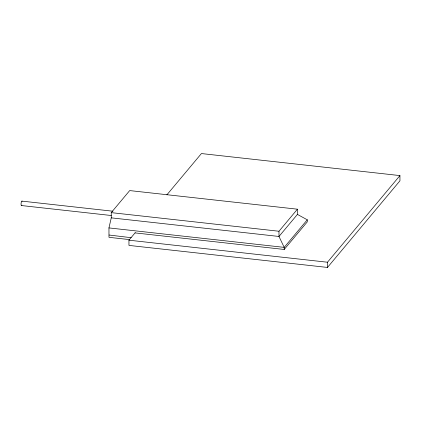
<?xml version="1.0" encoding="UTF-8"?>
<svg xmlns="http://www.w3.org/2000/svg" width="421" height="421" viewBox="0 0 421 421"><rect width="100%" height="100%" fill="white"/><g stroke="black" fill="none" stroke-linecap="round" stroke-linejoin="round"><path stroke-width="0.63" d="M129.647 239.617L108.981 237.323L108.96 227.919L111.255 217.852L111.244 212.631L129.694 190.581L297.421 209.195L297.431 214.415L278.986 236.47L111.255 217.852M109.139 235.034L131.141 237.691M166.869 194.86L201.417 153.554L399.939 175.589L399.95 180.809L327.485 267.446L128.958 245.411L128.952 240.191L135.273 232.634M135.046 232.902L284.207 249.458L284.201 247.369L278.986 236.47L278.976 231.245L297.421 209.195M297.431 214.415L307.262 219.804L284.201 247.369L108.96 227.919M284.207 249.458L307.262 221.893L307.262 219.804M327.485 267.446L327.475 262.225L399.939 175.589M21.876 201.112L112.928 211.221M111.244 212.631L278.976 231.245M21.382 205.537L111.291 215.515M128.952 240.191L327.475 262.225M21.881 205.148A2.247 0.616 -83.7 0 1 21.071 203.554A2.247 0.616 -83.7 0 1 22.171 201.301"/></g></svg>
